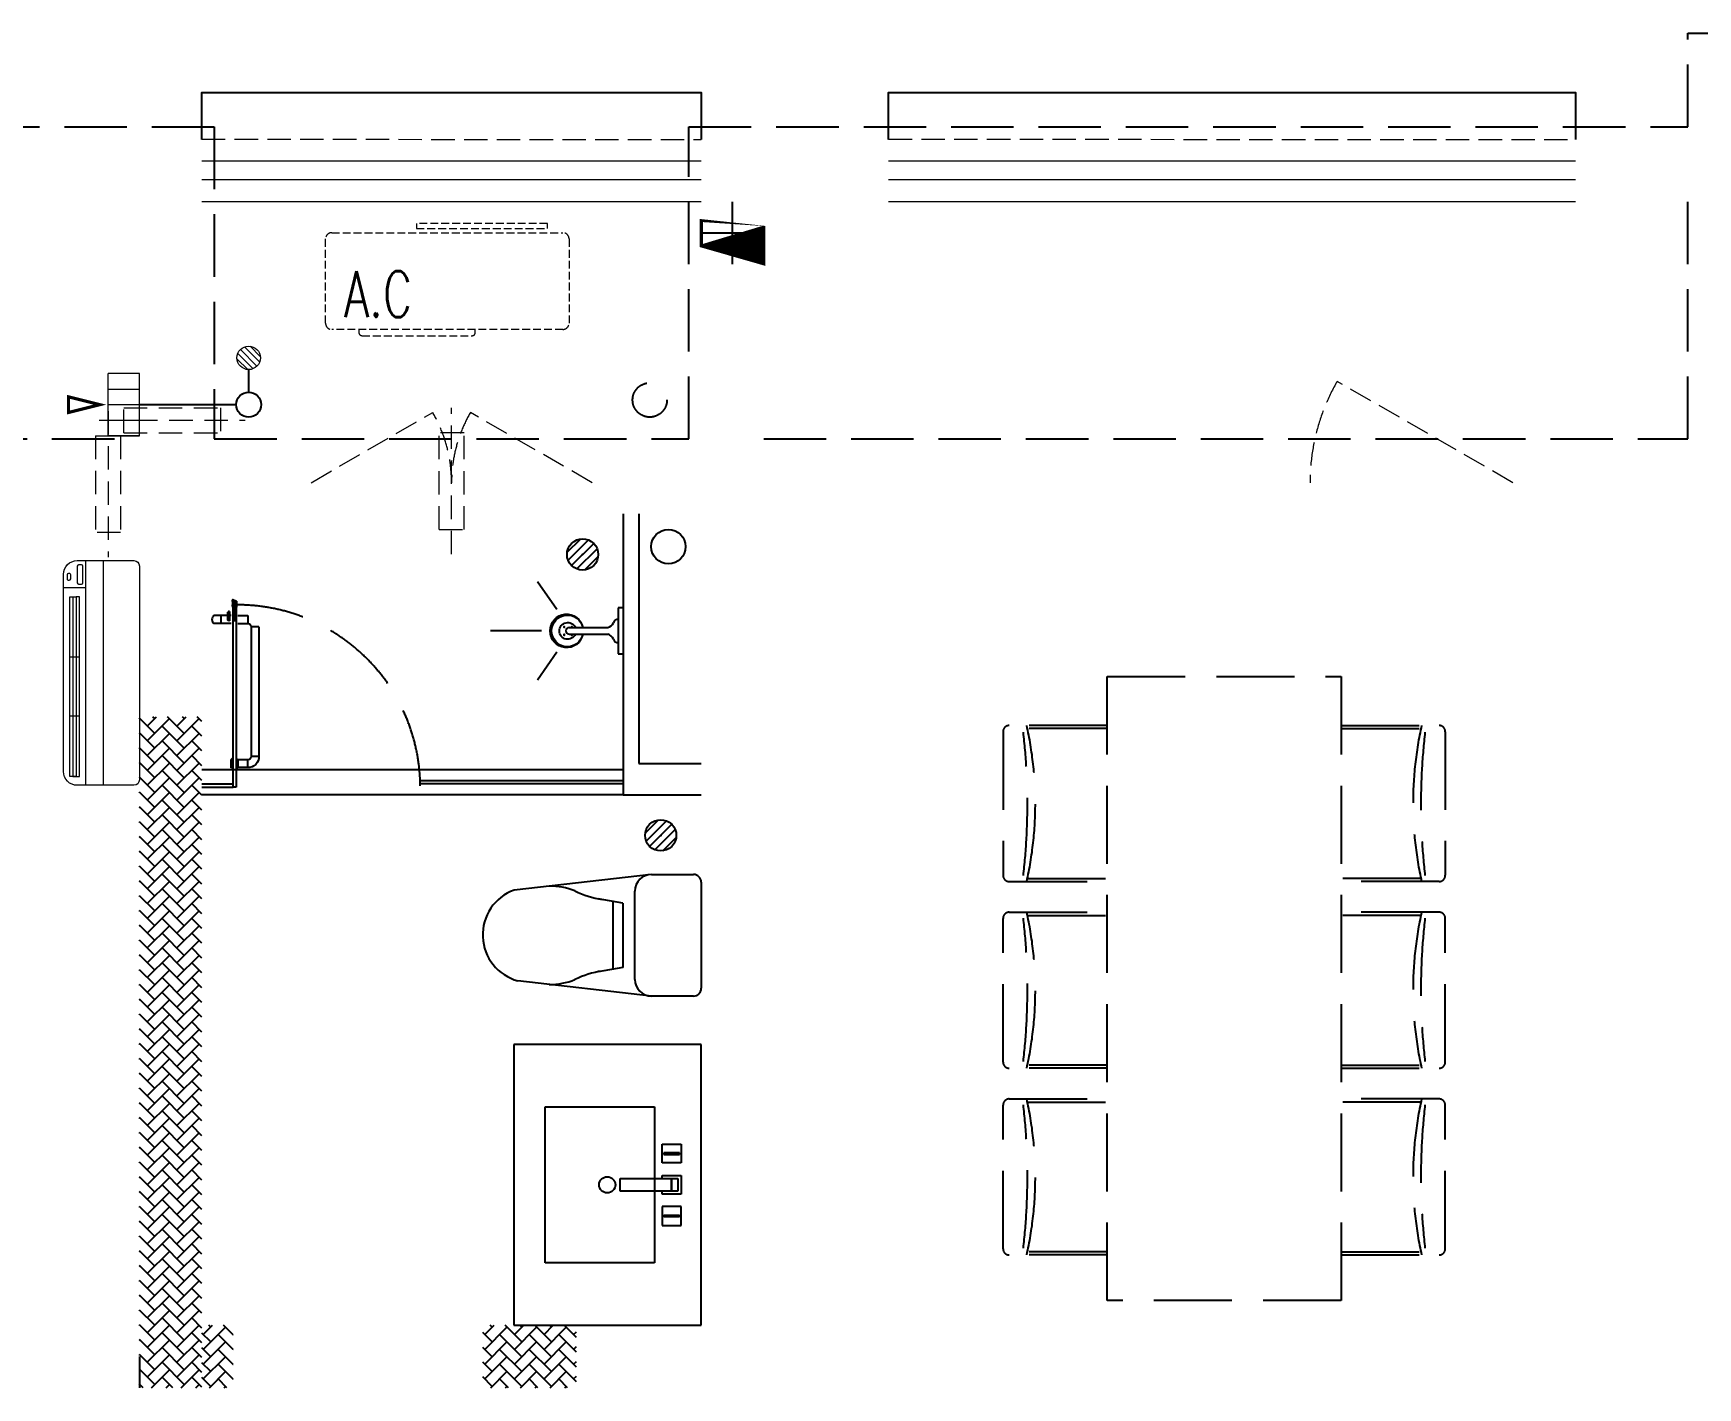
# Model space of a CAD drawing. Extents: x 3443499 to 7125205, y -1700016 to -264854.
# Drawn here: x 3551469 to 3556801, y -1070347 to -1066007 of the extents above; entities that cross this region are included whole.
import ezdxf

# ---------------------------------------------------------------- set-up
doc = ezdxf.new("R2010")
doc.units = 0
doc.header["$LTSCALE"] = 1000
doc.header["$MEASUREMENT"] = 0
for name, pattern in [('__DASH', [0.35, 0.25, -0.1]), ('A户型$0$DASH', [0.35, 0.25, -0.1]), ('DASH', [0.35, 0.25, -0.1]), ('HIDDEN', [0.375, 0.25, -0.125])]:
    doc.linetypes.add(name, pattern=pattern)
doc.layers.get('0').update_dxf_attribs({"linetype": 'CONTINUOUS'})
for name, color, linetype in [('!校对', 2, 'CONTINUOUS'), ('5fur', 175, 'CONTINUOUS'), ('IP-bath&kitchen-JOHNSON', 4, 'CONTINUOUS'), ('LVTRY', 252, 'CONTINUOUS'), ('P-bath&kitchen-JOHNSON', 4, 'CONTINUOUS'), ('VPIPE-中水', 122, 'CONTINUOUS'), ('VPIPE-凝结', 150, 'CONTINUOUS'), ('VPIPE-雨水', 4, 'DASH'), ('保温', 6, 'CONTINUOUS'), ('机电标识类', 1, 'CONTINUOUS'), ('污水', 3, 'CONTINUOUS'), ('看线', 185, 'CONTINUOUS')]:
    doc.layers.add(name, color=color, linetype=linetype)
for name, color, linetype, lineweight in [('EQUIP_地漏', 7, 'CONTINUOUS', 18), ('WINDOW', 146, 'CONTINUOUS', 20), ('平面-分水线', 189, 'CONTINUOUS', 15), ('平面-栏杆', 56, 'CONTINUOUS', 15), ('平面-看线', 252, 'CONTINUOUS', 15), ('平面-空调室内机', 176, 'CONTINUOUS', 9), ('平面-空调预留孔', 252, 'CONTINUOUS', 15)]:
    doc.layers.add(name, color=color, linetype=linetype, lineweight=lineweight)
doc.styles.add('_TCH_DIM', font='SIMPLEX', dxfattribs={"bigfont": 'GBCBIG'})
doc.styles.add('DIM_FONT', font='SIMPLEX', dxfattribs={"width": 0.7, "bigfont": 'GBCBIG'})

# ---------------------------------------------------------------- blocks, each defined once
blk = doc.blocks.new('A$C00A30745')
at = {"layer": '5fur', "color": 252, "linetype": 'A户型$0$DASH'}
for p, q in [((7700.00284351781, 4678.952072082669), (7700.002843284979, 6678.952072082669)), ((7700.002843284979, 6678.952072082669), (8450.00284328498, 6678.95207223983)), ((8450.00284328498, 6678.95207223983), (8450.00284351781, 4678.95207223983)), ((7700.002843303257, 6521.948870338616), (7386.574616191443, 6521.948870267195)), ((7700.002843304421, 6511.948870338616), (7444.874221505132, 6511.948870274005)), ((8450.002843303257, 6521.948870495777), (8763.431070414954, 6521.948870567197)), ((8450.00284330442, 6511.948870495777), (8705.131465103594, 6511.948870560387)), ((7366.574616193771, 6501.948870264867), (7366.574616247322, 6041.948870264867)), ((8783.431070417282, 6501.948870569526), (8783.431070470833, 6041.948870569526)), ((7444.874221560895, 6031.948870274005), (7700.0028433603, 6031.948870338616)), ((8705.13146515959, 6031.948870560387), (8450.0028433603, 6031.948870495777)), ((7386.574616249534, 6021.948870267312), (7700.002843361464, 6021.948870338616)), ((8763.431070473278, 6021.948870567314), (8450.002843361464, 6021.948870495777)), ((7386.574616261059, 5923.623092360154), (7700.002843372989, 5923.623092431691)), ((8763.431070484687, 5923.623092660157), (8450.00284337299, 5923.623092588852)), ((7366.574616316939, 5443.623092357942), (7366.574616263388, 5903.623092357942)), ((7444.874221574748, 5913.623092367081), (7700.002843374154, 5913.623092431691)), ((8705.131465173326, 5913.623092653463), (8450.002843374154, 5913.623092588852)), ((8783.431070540566, 5443.623092662601), (8783.431070487015, 5903.623092662601)), ((7700.002843431197, 5423.623092431691), (7386.574616319267, 5423.623092360271)), ((7700.002843430033, 5433.623092431691), (7444.874221630627, 5433.623092367081)), ((8450.002843430033, 5433.623092588852), (8705.131465229206, 5433.623092653463)), ((8450.002843431197, 5423.623092588852), (8763.431070542894, 5423.623092660273)), ((7366.574616386555, 4845.297314451134), (7366.574616333004, 5305.297314451018)), ((7386.574616330676, 5325.297314453346), (7700.002843442606, 5325.297314524883)), ((7444.874221644364, 5315.297314460156), (7700.00284344377, 5315.297314525)), ((8763.431070554303, 5325.297314753348), (8450.002843442606, 5325.297314682044)), ((8705.131465242943, 5315.297314746538), (8450.00284344377, 5315.297314682161)), ((8783.431070610182, 4845.297314755793), (8783.431070556631, 5305.297314755677)), ((7700.002843500813, 4825.297314524883), (7386.574616388883, 4825.297314453463)), ((7700.002843499649, 4835.297314524883), (7444.874221700244, 4835.297314460273)), ((8450.00284349965, 4835.297314682044), (8705.131465298822, 4835.297314746655)), ((8450.002843500813, 4825.297314682044), (8763.43107061251, 4825.297314753465)), ((8450.00284351781, 4678.95207223983), (7700.00284351781, 4678.952072082669))]:
    blk.add_line(p, q, dxfattribs=at)
for centre, radius, start, end in [((7386.574616193771, 6501.948870267195), 20, 90.0000000066701, 180.0000000066701), ((6316.197250667028, 6271.948870142805), 1153.911480384463, 347.4873945428955, 12.51260546506124), ((9833.808435997576, 6271.948870692053), 1153.911480384463, 167.4873945494072, 192.5126054715729), ((8763.431070417282, 6501.948870567197), 20, 6.670106611340577e-09, 90.0000000066701), ((5442.634987414349, 6270.481695869006), 2002.247404875346, 353.4151950710921, 6.58480493961202), ((10707.3706992506, 6270.481696621515), 2002.247404875346, 173.415195071092, 186.584804939612), ((7386.574616247322, 6041.948870267195), 20, 180.0000000066701, 270.0000000066701), ((8763.43107047095, 6041.948870567197), 19.99999999988358, 270.0000000066701, 6.670106611340577e-09), ((7386.574616263388, 5903.623092360212), 20, 90.0000000066701, 180.0000000066701), ((6316.197250736644, 5673.623092200258), 1153.911480384463, 347.4873945494072, 12.51260547157292), ((9833.80843606731, 5673.623092749505), 1153.911480384463, 167.4873945428956, 192.5126054650612), ((8763.431070487015, 5903.623092660215), 20, 6.670106611340577e-09, 90.0000000066701), ((5442.634987483732, 5675.090266270796), 2002.247404875346, 353.4151950710921, 6.58480493961202), ((10707.37069931999, 5675.090267023304), 2002.247404875346, 173.415195071092, 186.584804939612), ((7386.574616316939, 5443.623092360271), 20, 180.0000000066701, 270.0000000066701), ((8763.431070540566, 5443.623092660273), 20, 270.0000000066701, 6.670106611340577e-09), ((7386.574616333004, 5305.297314453346), 20, 90.0000000066701, 180.0000000066701), ((5442.634987553349, 5076.764488399262), 2002.247404875346, 353.4151950710921, 6.58480493961202), ((6316.197250806261, 5075.297314328724), 1153.911480384463, 347.4873945494072, 12.51260547157292), ((9833.808436136926, 5075.297314877971), 1153.911480384463, 167.4873945428956, 192.5126054650612), ((10707.3706993896, 5076.76448915177), 2002.247404875346, 173.415195071092, 186.584804939612), ((8763.431070556631, 5305.297314753348), 20, 6.670106611340577e-09, 90.0000000066701), ((7386.574616386555, 4845.297314453463), 20, 180.0000000066701, 270.0000000066701), ((8763.431070610182, 4845.297314753465), 20, 270.0000000066701, 6.670106611340577e-09)]:
    blk.add_arc(centre, radius, start, end, dxfattribs=at)
blk = doc.blocks.new('dongkong')
at = {"layer": '平面-空调预留孔', "color": 8, "linetype": 'HIDDEN', "ltscale": 0.3}
for p, q in [((-603796.0415180789, 210899.900060961), (-603796.0415180789, 210431.4859232727)), ((-603836.0415180789, 210820.9630630909), (-603836.0415180789, 210510.8096162414)), ((-603836.0415180789, 210820.9630630909), (-603756.0415180789, 210820.9630630909)), ((-603756.0415180789, 210820.9630630909), (-603756.0415180789, 210510.8096162414))]:
    blk.add_line(p, q, dxfattribs=at)
blk.add_lwpolyline([(-603756.0415180789, 210510.8096162414), (-603836.0415180789, 210510.8096162414)], dxfattribs=at)
blk = doc.blocks.new('rtyryrtyeeretee')
at = {"layer": '平面-空调预留孔', "color": 252, "linetype": 'DASH', "ltscale": 0.1}
for p, q in [((669748.8674389471, 343882.007023841), (669748.8674389471, 343872.007023841)), ((669758.8674389471, 343862.007023841), (670111.7031072036, 343862.007023841)), ((670121.7031072036, 343872.007023841), (670121.7031072036, 343882.007023841))]:
    blk.add_line(p, q, dxfattribs=at)
blk.add_lwpolyline([(670402.0143738759, 343882.0070238413), (669662.0143738759, 343882.007023841, -0.414213562373517), (669642.0143738759, 343902.007023841), (669642.0143738764, 344172.007023841, -0.414213562372746), (669662.0143738764, 344192.007023841), (670402.0143738755, 344192.007023841, -0.4142135623727947), (670422.0143738755, 344172.007023841), (670422.0143738759, 343902.0070238415, -0.4142135623733224)], format="xyb", close=True, dxfattribs=at)
blk.add_lwpolyline([(670352.8023801355, 344221.1163422599), (669932.984234771, 344221.1163422599), (669932.984234771, 344206.0022866031), (670352.8023801355, 344206.0022866031)], close=True, dxfattribs=at)
for centre, start, end in [((669758.8674389471, 343872.007023841), 180, 270), ((670111.7031072036, 343872.007023841), 270, 0)]:
    blk.add_arc(centre, 10, start, end, dxfattribs=at)
at = {"layer": '平面-空调预留孔', "color": 252, "linetype": 'DASH', "ltscale": 0.1, "style": '_TCH_DIM', "width": 0.7058823529411765}
blk.add_text('A.C', height=146.88, dxfattribs=at).set_placement((669701.4101996182, 343921.6318135191))
blk = doc.blocks.new('DFSFSF')
at = {"layer": '平面-分水线'}
for p, q in [((697141.9143252881, 775567.7311356195), (697141.9143252881, 775667.5561356199)), ((697342.3369560526, 775667.5561356199), (697142.6869560517, 775667.5561356199)), ((697193.1069603423, 775567.7311356195), (697193.1069603423, 775667.5561356199)), ((697242.5119560522, 775567.7311356195), (697242.5119560522, 775667.5561356199)), ((697291.916951762, 775567.7311356195), (697291.916951762, 775667.5561356199)), ((697342.3369560526, 775667.5561356199), (697342.3369560526, 775567.7311356195)), ((697342.3369560526, 775567.7311356195), (697342.3369560526, 775667.5561356199)), ((697342.3369560526, 775567.7311356195), (697142.6869560517, 775567.7311356195))]:
    blk.add_line(p, q, dxfattribs=at)
blk = doc.blocks.new('DFGDGDGD')
at = {"layer": '平面-分水线', "const_width": 10}
blk.add_lwpolyline([(697267.5119560522, 775440.6606483405), (697242.5119560522, 775540.6606483405), (697217.5119560522, 775440.6606483405)], close=True, dxfattribs=at)
blk.add_blockref('DFSFSF', (0, 0))
blk = doc.blocks.new('$TwtSys$00000141')
at = {"color": 1}
for p, q in [((-47.09803151780761, 3.836055847277748), (-5.041545145413693, 45.89254221967349)), ((-47.09803151780761, 3.836055847277748), (-5.041545145413693, 45.89254221967349)), ((-43.60958444554853, -17.52724007043071), (17.52724007042889, 43.60958444554853)), ((-43.60958444554853, -17.52724007043071), (17.52724007042889, 43.60958444554853)), ((-33.23401871576607, -33.23401871577153), (33.23401871576607, 33.23401871576425)), ((-33.23401871576607, -33.23401871576971), (33.23401871576607, 33.23401871576425)), ((-16.17805684451741, -43.53063328177632), (43.79137317708955, 16.43879673983065)), ((-16.17805684451741, -43.53063328177632), (43.79137317708955, 16.43879673983247)), ((5.715553844029273, -46.12975947626182), (46.12974035062325, -5.715572969671484)), ((5.715553844029273, -46.12975947626182), (46.12974035062325, -5.715572969671484))]:
    blk.add_line(p, q, dxfattribs=at)
blk.add_circle((0, -1.818989403545856e-12), 47, dxfattribs=at)
blk.add_circle((0, -1.818989403545856e-12), 47, dxfattribs=at)
blk = doc.blocks.new('A$C001338C2')
at = {"color": 8}
for p, q in [((844.9999883423079, 303.6000072514144), (54.99998834231155, 303.6000543390692)), ((109.0525457565491, 214.7673082745569), (109.0525510513944, 303.6000511174025)), ((-1.49359439092e-05, 248.6000576173246), (-2.84423585981e-05, 22.0000576172315)), ((899.9999715576414, 22.00000397306576), (899.9999850640525, 248.6000039731589)), ((21.99997024633922, 5.63059293199e-05), (877.9999702463392, 5.2843679441e-06))]:
    blk.add_line(p, q, dxfattribs=at)
at = {"color": 8, "lineweight": 5}
for p, q in [((864.5756734352908, 278.6904651548975), (144.4768629888749, 278.6905080761171)), ((144.4768629888749, 278.6905080761171), (144.4768622188567, 265.7722729386405)), ((387.0097734353949, 278.6904936200444), (144.4768629888749, 278.6905080761171)), ((144.4768629888749, 278.6905080761171), (144.4768614488676, 252.8539829386973)), ((387.0097711254275, 239.935678482565), (387.0097734353949, 278.6904936200444)), ((864.5756734352908, 278.6904651548975), (622.0427234354138, 278.6904796109884)), ((622.0427234354138, 278.6904796109884), (622.04272112545, 239.935664473509)), ((864.5756718953162, 252.8539400174777), (864.5756734352908, 278.6904651548975)), ((899.9999830474662, 214.7672611304297), (-1.69525337697e-05, 214.7673147745954)), ((144.4768622188567, 265.7722729386405), (864.5756726653053, 265.772230017421)), ((144.4768606789075, 239.9356929386377), (144.4768614488676, 252.8539829386973)), ((144.4768614488676, 252.8539829386973), (864.5756718953162, 252.8539400174777)), ((864.5756711253525, 239.9356500174181), (144.4768606789075, 239.9356929386377)), ((622.04272112545, 239.935664473509), (387.0097711254275, 239.935678482565)), ((864.5756726653053, 265.772230017421), (864.5756711253525, 239.9356500174181)), ((899.9999787804518, 143.1781611304468), (-2.12195482163e-05, 143.1782147746126))]:
    blk.add_line(p, q, dxfattribs=at)
at = {"color": 8}
for points in [[(73.08482630450817, 275.0144977724194), (56.77886350143308, 275.0144987443309, -0.414213562373095), (51.27886382925863, 280.5144990721565), (51.27886400034913, 283.3844664433818, -0.414213562373095), (56.77886432817468, 288.8844661155563), (73.08482713124977, 288.8844651436448, -0.4142135623732024), (78.58482680342422, 283.3844648158192), (78.58482663233372, 280.5144974445939, -0.414213562373095)], [(89.24090579471158, 226.3562818807586), (22.19125331861505, 226.3562858772129, -0.414213562372504), (16.6912536464406, 231.8562862050385), (16.69125431894281, 243.1390318179401, -0.414213562373095), (22.19125464676836, 248.6390314901146), (89.24090712286488, 248.6390274936603, -0.414213562373095), (94.74090679503934, 243.1390271658347), (94.74090612253713, 231.8562815529331, -0.414213562373095)]]:
    blk.add_lwpolyline(points, format="xyb", close=True, dxfattribs=at)
for centre, radius, start, end in [((54.99998506405609, 248.6000543390692), 55.0000000000001, 89.99999658490542, 179.9999965849054), ((844.9999850640525, 248.6000072514144), 55.0000000000001, 359.9999965849054, 89.99999658490542), ((21.9999715576414, 22.00005630592932), 22.00000000000004, 179.9999965849054, 269.9999965849054), ((877.9999715576414, 22.00000528436794), 22.00000000000004, 269.9999965849054, 359.9999965849054)]:
    blk.add_arc(centre, radius, start, end, dxfattribs=at)
blk = doc.blocks.new('GDGDGDRGDR')
at = {"linetype": '__DASH', "ltscale": 0.1}
blk.add_wipeout([(425935.0893827186, 371498.33181868016), (425734.9359355549, 371498.33181859215), (425734.9359352478, 371418.331818531), (425935.08938238653, 371418.3318185004)], dxfattribs=at).dxf.layer = '污水'
at = {"layer": '机电标识类', "color": 250, "linetype": 'DASH', "ltscale": 400}
for p, q in [((425834.8193114293, 371358.3318185735), (425834.8193114294, 371558.3318185735)), ((425935.0893824034, 371458.3318185734), (425734.9359355539, 371458.3318185735))]:
    blk.add_line(p, q, dxfattribs=at)
at = {"layer": '污水', "linetype": '__DASH', "ltscale": 0.1, "const_width": 10}
blk.add_lwpolyline([(425935.0893824034, 371498.3318185734), (425734.9359355539, 371498.3318185735), (425734.9359355539, 371418.3318185735), (425935.0893824033, 371418.3318185734)], close=True, dxfattribs=at)
blk = doc.blocks.new('A$C263B1184')
at = {"layer": '保温', "linetype": 'ByBlock', "ltscale": 10}
h = blk.add_hatch(dxfattribs=at)
h.set_pattern_fill('AR-HBONE', color=251, scale=55)
h.set_pattern_definition([(45, (-1017960.393706018, -343310.6628266008), (0, 47.41575231924514), [100.584, -33.528]), (135, (-1017936.685846018, -343286.9549666008), (3.05311331771918e-15, 47.41575231924513), [100.584, -33.528])])
h.paths.add_polyline_path([(8899.999979313812, 6200.000024326146), (8900.000020720123, 8349.998641823593), (9100.000004410918, 8349.998838468513), (9099.999963004608, 6200.000220971066)])
h = blk.add_hatch(dxfattribs=at)
h.set_pattern_fill('AR-HBONE', color=251, scale=55)
h.set_pattern_definition([(45, (-1016860.393705729, -345260.661569374), (0, 47.41575231924514), [100.584, -33.528]), (135, (-1016836.685845729, -345236.9537093741), (3.05311331771918e-15, 47.41575231924513), [100.584, -33.528])])
h.paths.add_polyline_path([(7700.002904390334, 6199.999423484027), (7700.002260974376, 6399.99921315047), (8000.000004122267, 6400.000095695257), (8000.000647538225, 6200.000306028815)])
h = blk.add_hatch(dxfattribs=at)
h.set_pattern_fill('AR-HBONE', color=251, scale=55)
h.set_pattern_definition([(45, (-1017760.393706007, -345260.6615695598), (0, 47.41575231924514), [100.584, -33.528]), (135, (-1017736.685846007, -345236.9537095597), (3.05311331771918e-15, 47.41575231924513), [100.584, -33.528])])
h.paths.add_polyline_path([(8800.000666338135, 6200.000109198154), (8800.000022922177, 6399.999898864597), (8900.000004399451, 6400.000095509517), (8900.00064781541, 6200.000305843074)])
at = {"layer": '保温', "color": 251, "linetype": 'ByBlock', "ltscale": 10}
blk.add_line((9100.000000008673, 6299.999999989173), (9100.000000005879, 6200.00000002241), dxfattribs=at)
blk = doc.blocks.new('A$C25274923')
blk.add_hatch(color=252).paths.add_polyline_path([(32400.13797868416, 10820.57266098098), (32401.28762380546, 10823.34363844292), (32409.60055619152, 10819.89470307902), (32408.45091107022, 10817.12372561684)])
at = {"color": 252, "linetype": 'DASH', "ltscale": 0.8}
for p, q in [((37059.90338945109, 12339.99999956926), (37059.90366336051, 12639.99999997881)), ((37059.90366336051, 12639.99999997881), (38759.99999776762, 12639.99999999674)), ((29059.90332653467, 12339.99999997788), (32340.0000000177, 12339.99999997788)), ((32340.0000000177, 12339.99999997788), (32340.0000000177, 11339.99868514878)), ((33860.00742683979, 11339.99868514878), (33860.1931137694, 12339.99996510521)), ((33860.1931137694, 12339.99996510521), (37059.90338945109, 12339.99999956926)), ((37059.90362683963, 11339.9999999986), (37059.90362683777, 12100.00000000023)), ((29300.00001883693, 11340.0000000021), (32099.90109073278, 11339.99868515367)), ((32340.0000000177, 11339.99868514878), (33860.00742683979, 11339.99868514878)), ((34100.00000001676, 11339.99999999255), (37059.90362683963, 11339.9999999986))]:
    blk.add_line(p, q, dxfattribs=at)
at = {"color": 252}
for p, q in [((33470.4034249438, 10977.07045871252), (33512.82983181719, 11019.49686558638)), ((33473.35506051127, 10951.73782303045), (33538.16246749926, 11016.54523001891)), ((33484.54556056811, 10934.64405183843), (33555.25623869151, 11005.3547299616)), ((33501.63933176035, 10923.45355178113), (33566.44673874881, 10988.26095876982)), ((33526.97196744196, 10920.50191621366), (33569.39837431628, 10962.92832308775)), ((32400.82579422835, 10823.53524596314), (32399.17837717105, 10824.21873942669)), ((32411.24483993836, 10819.75383481383), (32399.48039731104, 10824.63476013951)), ((32399.28695042152, 10803.52410931559), (32401.48701189458, 10803.04274754645)), ((32401.48701189458, 10803.04274754645), (32399.34021620452, 10803.07090647263)), ((32400.82579422835, 10823.53524596314), (32399.4845415866, 10820.30243892409)), ((32408.72113312688, 10816.47028851975), (32399.4845415866, 10820.30243892409)), ((32399.653769169, 10811.4601831641), (32410.15377019532, 10811.45281519741)), ((32399.67522507906, 10812.72416920029), (32410.10864890832, 10812.72550122673)), ((32399.90332489088, 10811.46000804822), (32399.90605392307, 10790.08418957074)), ((32404.9019300919, 10822.38543159165), (32404.90692440048, 10783.26628028275)), ((32410.46014148649, 10803.45588487363), (32408.2602029955, 10802.97396136029)), ((32408.2602029955, 10802.97396136029), (32410.4069914259, 10803.00266844477)), ((32410.06238576863, 10819.70309555857), (32408.72113312688, 10816.47028851975)), ((32409.90332586784, 10811.45299093705), (32409.90582837537, 10791.85148682771)), ((32410.60050571943, 10819.47983608255), (32410.06238576863, 10819.70309555857)), ((33720.40585144144, 10077.07045871485), (33762.83225831576, 10119.49686558871)), ((33723.35748700891, 10051.73782303277), (33788.16489399737, 10116.54523002123)), ((33734.54798706621, 10034.64405184076), (33805.25866518961, 10105.35472996393)), ((33751.64175825845, 10023.45355178346), (33816.44916524645, 10088.26095877215)), ((33776.97439394053, 10020.50191621599), (33819.40080081392, 10062.92832309008)), ((33740.50206083898, 9944.843655607663), (33300.58885456016, 9894.754776630783)), ((33740.50206083898, 9944.843655607663), (33874.90089714061, 9944.843655607663)), ((33899.90089714061, 9919.843655607663), (33899.90089714061, 9579.843655607663)), ((33648.58342117071, 9853.056452828925), (33569.78504333552, 9866.626531684306)), ((33687.22961083893, 9608.11610560771), (33687.22961083893, 9891.571205607615)), ((33616.6199511704, 9858.560967265628), (33616.6199511704, 9641.126343949698)), ((33648.58342117071, 9853.056452828925), (33648.58342117025, 9646.630858386401)), ((33740.50206083898, 9554.843655607663), (33312.80590207735, 9603.541491520125)), ((33648.58342117025, 9646.630858386401), (33569.78504333505, 9633.06077953102)), ((33874.90089714061, 9554.843655607663), (33740.50206083898, 9554.843655607663)), ((33399.90307034738, 9200.00574896275), (33749.90307034738, 9200.00574896275)), ((33399.90307034738, 8700.305330712115), (33399.90307034738, 9200.00574896275)), ((33749.90307034738, 9200.00574896275), (33749.90307034738, 8700.305330712115)), ((33775.00321072526, 9020.155926169129), (33775.00321072526, 9080.155926169129)), ((33775.00321072526, 9080.155926169129), (33835.00321072526, 9080.155926169129)), ((33835.00321072526, 9080.155926169129), (33835.00321072526, 9020.155926169129)), ((33835.00321072526, 9020.155926169129), (33775.00321072526, 9020.155926169129)), ((33780.00321072526, 9053.155926169129), (33780.00321072526, 9047.155926169129)), ((33830.00321072526, 9053.155926169129), (33780.00321072526, 9053.155926169129)), ((33780.00321072526, 9047.155926169129), (33830.00321072526, 9047.155926169129)), ((33830.00321072526, 9047.155926169129), (33830.00321072526, 9053.155926169129)), ((33640.00321072526, 8930.155926169129), (33640.00321072526, 8970.155926169129)), ((33640.00321072526, 8970.155926169129), (33805.00321072526, 8970.155926169129)), ((33775.00321072526, 8970.155926169129), (33775.00321072526, 8980.155926169129)), ((33775.00321072526, 8980.155926169129), (33835.00321072526, 8980.155926169129)), ((33805.00321072526, 8970.155926169129), (33805.00321072526, 8930.155926169129)), ((33805.00321072526, 8930.155926169129), (33805.00321072526, 8970.155926169129)), ((33805.00321072526, 8970.155926169129), (33825.00321072526, 8970.155926169129)), ((33825.00321072526, 8970.155926169129), (33825.00321072526, 8930.155926169129)), ((33835.00321072526, 8980.155926169129), (33835.00321072526, 8920.155926169129)), ((33805.00321072526, 8930.155926169129), (33640.00321072526, 8930.155926169129)), ((33775.00321072526, 8920.155926169129), (33775.00321072526, 8930.155926169129)), ((33835.00321072526, 8920.155926169129), (33775.00321072526, 8920.155926169129)), ((33825.00321072526, 8930.155926169129), (33805.00321072526, 8930.155926169129)), ((33835.00321072526, 8880.155926169129), (33775.00321072526, 8880.155926169129)), ((33775.00321072526, 8880.155926169129), (33775.00321072526, 8820.155926169129)), ((33780.00321072526, 8847.155926169129), (33780.00321072526, 8853.155926169129)), ((33780.00321072526, 8853.155926169129), (33830.00321072526, 8853.155926169129)), ((33830.00321072526, 8853.155926169129), (33830.00321072526, 8847.155926169129)), ((33835.00321072526, 8820.155926169129), (33835.00321072526, 8880.155926169129)), ((33775.00321072526, 8820.155926169129), (33835.00321072526, 8820.155926169129)), ((33830.00321072526, 8847.155926169129), (33780.00321072526, 8847.155926169129)), ((33749.90307034738, 8700.305330712115), (33399.90307034738, 8700.305330712115))]:
    blk.add_line(p, q, dxfattribs=at)
blk.add_circle((33598.74205500539, 8950.155926169129), 26, dxfattribs=at)
for centre, radius, start, end in [((32399.03199435957, 10823.55397925433), 1.170107913508445, 67.4670275933447, 199.9598936211974), ((32398.98676965013, 10823.75690984982), 0.4999999999999999, 67.4670275933447, 199.2391324470766), ((32410.93962611584, 10806.5437195932), 13.39994098009156, 154.9184555008658, 209.8497760019937), ((32378.53112253919, 10816.10851942655), 20.6409126368038, 349.1526902782784, 19.95989362119742), ((32375.82461464871, 10815.67325192504), 24.03224306675829, 352.9512626458184, 19.23913244707661), ((32411.19251635298, 10806.9503283496), 12.3887641438454, 158.6522346123489, 196.0549169848971), ((32399.75107673928, 10800.12306229561), 0.4999999999999999, 209.8497760019937, 24.58135220576474), ((32410.85099426005, 10805.20063207205), 11.70614123311011, 190.4823330738949, 204.5813522057647), ((32410.12506511062, 10800.24467788031), 0.4999999999999999, 155.7716514120726, 331.0220526841705), ((32401.07683886774, 10804.3164942523), 9.422201707076889, 335.7716514120726, 351.9845940759465), ((32391.35982088838, 10818.18970864685), 19.52885339284392, 343.751626910441, 2.534188772467942), ((32396.27829450136, 10806.91689642332), 14.59806099666519, 346.2853194295629, 18.10266462204242), ((32398.74291710183, 10806.54817979643), 13.51105029248686, 331.0220526841705, 24.84764633022252), ((32410.36986367777, 10819.03620983381), 0.4999999999999999, 1.945816364657629, 67.26702760099647), ((32391.40663424879, 10818.1796102759), 20.48112573357894, 343.0997466033086, 2.008511513991867), ((32410.87790726591, 10818.82358732028), 0.9999999999999999, 4.234840134937426, 68.47342866344947), ((33740.50206083944, 9891.571205607383), 53.27245000000253, 90, 180), ((33874.90089714061, 9919.843655607663), 25, 0, 90), ((33352.54999038018, 9751.0717535289), 152.7899563564, 109.8818787691454, 254.9226756552335), ((33412.99067836953, 9683.476179381832), 224.0767612256723, 68.5202191710939, 90), ((33625.97674242128, 10155.02912263363), 293.8257332377133, 243.5368539852311, 261.4828191903786), ((33412.99067836953, 9816.211131833494), 224.0767612256445, 270, 291.4797808289061), ((33625.97674242128, 9344.658188581467), 293.8257332377133, 98.5171808096214, 116.4631460147689), ((33740.50206083944, 9608.11610560771), 53.27245000000602, 180, 270), ((33874.90089714061, 9579.843655607663), 25, 270, 0)]:
    blk.add_arc(centre, radius, start, end, dxfattribs=at)
for centre, major_axis, ratio, start_param, end_param in [((33519.90089963004, 10969.99939090014), (35.35533906175649, 35.35533906175648), 0.9999999999941379, 5.497787143779207, 11.78097245095879), ((33769.90332612768, 10069.99939090246), (-35.35533906169974, 35.35533906169975), 0.9999999999985123, 3.926990816987985, 10.21017612416757)]:
    blk.add_ellipse(centre, major_axis=major_axis, ratio=ratio, start_param=start_param, end_param=end_param, dxfattribs=at)
blk.add_open_spline([(32409.90582837537, 10791.85148682771), (32409.01036331104, 10791.052589881), (32407.19441921916, 10789.43247956224), (32404.00127645768, 10793.1899496736), (32401.45580780692, 10791.25950147165), (32399.90605392307, 10790.08418957074)], degree=3, knots=[0, 0, 0, 0, 3.066329070407599, 6.218313121244897, 11.12413523619883, 11.12413523619883, 11.12413523619883, 11.12413523619883], dxfattribs=at)
for p in [(33519.90089963004, 10969.99939090014), (33769.90332612768, 10069.99939090246)]:
    blk.add_point(p, dxfattribs=at)
at = {"layer": 'IP-bath&kitchen-JOHNSON', "color": 252}
for p, q in [((33649.90089963004, 11099.99939089781), (33649.9009426469, 10199.6878727912)), ((33699.90089963004, 11099.99939089781), (33699.90091844229, 10299.68788147718)), ((33436.73944615573, 10793.19674840383), (33374.95191627834, 10882.62174340663)), ((33388.53634421155, 10724.97624381538), (33225.23447865201, 10725.00043742801)), ((33436.71922993567, 10656.7414593827), (33374.90520566236, 10567.33477628394)), ((33699.90091844229, 10299.68788147718), (33899.90334495762, 10299.68788147881)), ((33649.90093882428, 10279.6878365844), (32299.90332614211, 10279.68783227052)), ((32999.89147929009, 10234.68783181999), (32999.89147929475, 10244.68783203978)), ((33649.90093882428, 10244.68783658277), (32999.90332610067, 10244.68783203978)), ((32299.90332614537, 10234.68783180462), (32399.90332579426, 10234.68783183838)), ((32299.90332614537, 10224.68783180462), (32399.90332579426, 10224.68783183838)), ((33649.90093882428, 10199.68790154858), (32299.90332614258, 10199.68783227052)), ((32399.90332579426, 10224.68783183838), (32399.90332579054, 10234.68783183838)), ((33649.90093882428, 10234.68783658277), (32999.89147929009, 10234.68783181999)), ((33649.9009426469, 10199.6878727912), (33899.90334730875, 10199.68788891635))]:
    blk.add_line(p, q, dxfattribs=at)
at = {"layer": 'IP-bath&kitchen-JOHNSON', "color": 252, "extrusion": (0, 0, -1)}
for centre, major_axis, ratio, start_param, end_param in [((33471.11751620751, 10725.06405575853), (0.007550192673693842, 50.96224354606603), 0.9900522013954188, 1.778622277485909, 7.646155683333296), ((33472.12077607214, 10725.06390712271), (0.003971189631580003, 26.80467884115902), 0.9948122416118882, 1.973915808845563, 7.450862151615233)]:
    blk.add_ellipse(centre, major_axis=major_axis, ratio=ratio, start_param=start_param, end_param=end_param, dxfattribs=at)
at = {"layer": 'LVTRY', "color": 252}
for p, q in [((32393.7145603532, 10774.1257807645), (32338.99456080422, 10774.13276685216)), ((32362.03132496029, 10748.78582552704), (32362.03456062172, 10774.12982534175)), ((32383.10607720213, 10759.38973672315), (32383.10931286402, 10784.73373653786)), ((32385.41360701155, 10787.03744235355), (32383.10931286402, 10784.73373653786)), ((32385.40978304762, 10757.08544260496), (32385.41200801544, 10774.51297280961)), ((32385.41360701155, 10787.03744235355), (32385.41138204327, 10769.60991214914)), ((32388.29360696301, 10787.03707466484), (32385.41360701155, 10787.03744235355)), ((32388.29360696301, 10787.03707466484), (32388.28978299908, 10757.08507491578)), ((32399.90332594933, 10811.4517142456), (32409.90332586784, 10811.45299093705)), ((32399.90332577843, 10224.68783183931), (32399.90332594933, 10811.4517142456)), ((32403.65704498533, 10787.03479499463), (32401.92926558526, 10785.30657440051)), ((32401.92933912296, 10784.73057441553), (32401.92926571984, 10785.30552057223)), ((32409.99304493098, 10787.03560390649), (32403.65704498533, 10787.03479499463)), ((32403.65733913425, 10784.73079502769), (32403.65704498533, 10787.03479499463)), ((32407.11304495018, 10787.03523621964), (32404.80933910329, 10784.73094210261)), ((32404.81127313804, 10769.58214220963), (32404.80933910329, 10784.73094210261)), ((32407.1154760113, 10767.99335401342), (32407.11304495018, 10787.03523621964)), ((32407.11443783529, 10776.12511867727), (32407.11686889641, 10757.08323647059)), ((32409.90332586784, 10811.45299093705), (32409.90332569648, 10224.68910853076)), ((32409.99686887767, 10757.08360415814), (32409.99304493098, 10787.03560390649)), ((32415.60256018722, 10774.12298632925), (32447.28255991824, 10774.11894175177)), ((32447.28255991824, 10774.11894175177), (32447.27932425682, 10748.7749419373)), ((33634.12810145179, 10798.60418801848), (33634.10629148036, 10651.3914050227)), ((33649.90089963004, 10798.60185123608), (33634.12810145179, 10798.60418801848)), ((33649.90089963004, 10798.60185123608), (33649.87908965815, 10651.38906823983)), ((32393.71132469177, 10748.78178095003), (32338.99132514233, 10748.78876703768)), ((32385.40978304762, 10757.08544260496), (32383.10607720213, 10759.38973672315)), ((32388.28978299908, 10757.08507491578), (32385.40978304762, 10757.08544260496)), ((32401.93257476948, 10759.38657460082), (32401.9326481726, 10758.81162844412)), ((32403.66086893156, 10757.08279524604), (32401.93264830718, 10758.81057461677)), ((32403.66057478171, 10759.38679521345), (32403.66086893156, 10757.08279524604)), ((32409.99686887767, 10757.08360415814), (32403.66086893156, 10757.08279524604)), ((32404.81127313804, 10769.58214220963), (32404.81257475074, 10759.38694228814)), ((32407.11686889641, 10757.08323647059), (32404.81257475074, 10759.38694228814)), ((32415.59932452533, 10748.77898651478), (32447.27932425682, 10748.7749419373)), ((32457.64600050263, 10738.40561836166), (32457.66784206964, 10322.72173454566)), ((32482.99000028754, 10738.40238269977), (32457.64600050263, 10738.40561836166)), ((32482.99000028754, 10738.40238269977), (32483.01184185455, 10322.718498884)), ((33476.37529542297, 10735.57847582037), (33600.63372058235, 10735.56006659917)), ((33476.37217971263, 10714.54807824967), (33600.63060487155, 10714.52966902824)), ((33634.10629148036, 10651.3914050227), (33649.87908965815, 10651.38906823983)), ((32394.30320968386, 10286.44182400545), (32394.30659242161, 10312.93782378873)), ((32396.03481304646, 10314.66560315783), (32394.30659242161, 10312.93782378873)), ((32396.03098908253, 10284.71360340947), (32396.03481304646, 10314.66560315783)), ((32398.91481299791, 10314.66523546912), (32396.03481304646, 10314.66560315783)), ((32398.91098903399, 10284.71323572029), (32398.91481299791, 10314.66523546912)), ((32410.4348129062, 10314.6637647138), (32410.43098894274, 10284.71176496497)), ((32410.4348129062, 10314.6637647138), (32413.31481288746, 10314.66339702532)), ((32413.31481288746, 10314.66339702532), (32413.31098892353, 10284.71139727626)), ((32413.31481288746, 10314.66339702532), (32415.61851873249, 10312.35910290666)), ((32415.61851873249, 10312.35910290666), (32415.61528307106, 10287.01510309265)), ((32447.29851846397, 10312.35505832941), (32415.61851873249, 10312.35910290666)), ((32447.29528280254, 10287.01105851494), (32447.29851846397, 10312.35505832941)), ((32483.01184185455, 10322.718498884), (32457.66784206964, 10322.72173454566)), ((32398.91098903399, 10284.71323572029), (32396.03098908253, 10284.71360340947)), ((32410.43098894274, 10284.71176496497), (32413.31098892353, 10284.71139727626)), ((32413.31098892353, 10284.71139727626), (32415.61528307106, 10287.01510309265)), ((32447.29528280254, 10287.01105851494), (32415.61528307106, 10287.01510309265)), ((32409.90332569648, 10224.68910853076), (32399.90332577843, 10224.68783183931)), ((33899.90332615562, 9399.999037695583), (33299.90332615562, 9399.999037695583)), ((33299.90332615562, 9399.999037695583), (33299.903326164, 8499.999999914085)), ((33899.90332616447, 8499.999999914085), (33899.90332615562, 9399.999037695583)), ((33299.903326164, 8499.999999914085), (33899.90332616447, 8499.999999914085))]:
    blk.add_line(p, q, dxfattribs=at)
for centre, radius, start, end in [((32347.55501887714, 10761.45967382728), 15.29342111015146, 124.0383548599548, 235.9470152867736), ((33476.37373756804, 10725.06327703502), 10.51519890083, 89.9915114888935, 269.9915114888935), ((33592.41680831742, 10764.10809379956), 29.70702785890292, 286.0572827890962, 334.4591718303729), ((33633.50572103634, 10748.16337333992), 14.62517146600322, 87.58183094325845, 167.6165619730637), ((33592.26567163784, 10685.79302919377), 29.87901125123534, 25.59340575121151, 74.10551239463315), ((33633.49885697756, 10701.83240190172), 14.62517146614405, 192.3664609763283, 272.4011920169213)]:
    blk.add_arc(centre, radius, start, end, dxfattribs=at)
at = {"layer": 'LVTRY', "color": 252, "extrusion": (0, 0, -1)}
for centre, major_axis, ratio, start_param, end_param in [((33468.59475343907, 10725.06442951248), (0.00794757951249015, 53.64446784240073), 0.9875770291020437, 1.768090240365932, 7.656687720151856), ((33460.71995778847, 10737.52244226215), (-1.432845603791021, 0.0002122806086917028), 0.8499999999634399, 4.712388980217143, 10.99557428739673), ((33485.15441589477, 10737.51882223133), (-1.432845603732841, 0.0002122801958942713), 0.8500000000792142, 4.712388980299512, 10.9955742874791), ((33460.71626675781, 10712.60875065415), (-1.432845603732809, 0.0002122806369448443), 0.8499999999979643, 4.712388980159753, 10.99557428733934), ((32447.29984214436, 10322.72305822559), (-25.25219737095845, 25.25219737095845), 0.9999999999881238, 2.356322159918739, 3.927118486728771), ((32447.29984214436, 10322.72305822559), (7.331283114411288, 7.331283114411288), 0.9999999999683562, 0.7855258331483848, 2.356322159922864)]:
    blk.add_ellipse(centre, major_axis=major_axis, ratio=ratio, start_param=start_param, end_param=end_param, dxfattribs=at)
at = {"layer": 'LVTRY', "color": 252, "extrusion": (0, 0, -0.9999999999999999)}
blk.add_ellipse((32447.27800057735, 10738.40694204136), major_axis=(7.331283114353942, 7.331283114353945), ratio=0.9999999999952293, start_param=-0.7852704936647205, end_param=0.785525833146175, dxfattribs=at)
at = {"layer": 'LVTRY', "color": 252, "extrusion": (0, 0, -0.9999999999999997)}
blk.add_ellipse((33485.1507248641, 10712.60513062309), major_axis=(-1.432845603791018, 0.0002122801670477644), ratio=0.8499999999634449, start_param=4.712388980235394, end_param=10.99557428741498, dxfattribs=at)
at = {"layer": 'P-bath&kitchen-JOHNSON', "color": 252, "linetype": 'DASH'}
blk.add_arc((32413.72511791438, 10222.24079162418), 586.199339652145, 0.6077586279703837, 90.20328441192237, dxfattribs=at)
at = {"layer": 'VPIPE-中水', "color": 252, "linetype": 'Continuous'}
blk.add_circle((33794.80660460051, 10995.00387019105), 54.99999999999999, dxfattribs=at)
at = {"layer": 'VPIPE-凝结', "color": 252}
blk.add_line((32100.00000001024, 11449.99875667901), (32409.99999997951, 11449.99868514878), dxfattribs=at)
at = {"layer": 'VPIPE-凝结', "color": 252, "ltscale": 0.1}
blk.add_lwpolyline([(32449.99999975879, 11562.39868356939), (32449.99999795854, 11489.99868356949)], dxfattribs=at)
at = {"layer": 'VPIPE-凝结', "color": 252}
blk.add_circle((32449.99999997951, 11449.99868514878), 40, dxfattribs=at)
at = {"layer": 'VPIPE-雨水', "color": 252}
blk.add_circle((33735.00286325114, 11464.99960998306), 55, dxfattribs=at)
at = {"layer": 'WINDOW', "color": 252, "linetype": 'DASH', "ltscale": 0.3}
for points in [[(36499.99999996088, 11200.00000002794), (35936.86910626478, 11524.62839757022, 0.1314846383240589), (35850.00000001024, 11200.0000000163)], [(32650.0000000596, 11199.99999997159), (33039.75318936864, 11424.92765828734, -0.131605288826864), (33100.0000001099, 11200.00000000023)], [(33550.00000015926, 11199.99999997159), (33160.24681085069, 11424.92765828734, 0.131605288826864), (33100.0000001099, 11200.00000000023)]]:
    blk.add_lwpolyline(points, format="xyb", dxfattribs=at)
at = {"layer": '平面-栏杆', "color": 252}
for points in [[(33900.00000001211, 12229.99999999488), (32300.00260121003, 12230.29709866084)], [(36699.99999999162, 12229.99999999534), (34500.0026012212, 12230.29709866084)], [(33900.00000001211, 12169.99999999488), (32300.00260121003, 12170.29709866084)], [(36699.99999999162, 12169.99999999534), (34500.0026012212, 12170.29709866084)]]:
    blk.add_lwpolyline(points, dxfattribs=at)
at = {"layer": '平面-看线', "color": 252, "linetype": 'DASH', "ltscale": 0.3}
for p, q in [((32300.00022016745, 12300.2970986818), (33900.00000001211, 12300.00000001537)), ((34500.00022017863, 12300.2970986818), (36699.99999999162, 12300.00000001583))]:
    blk.add_line(p, q, dxfattribs=at)
at = {"layer": '平面-看线', "color": 252}
for points in [[(33900.00000001211, 12099.99999999534), (32300.00260121003, 12100.29709866107)], [(36699.99999999162, 12099.99999999558), (34500.0026012212, 12100.29709866107)]]:
    blk.add_lwpolyline(points, dxfattribs=at)
at = {"layer": '看线', "color": 252, "ltscale": 0.5}
for points in [[(32299.99999998137, 12299.99999999558), (32299.99999998137, 12449.99999999558), (33900.00000000931, 12449.98436320154), (33900.00000001024, 12299.98436322715)], [(34499.99999999302, 12299.99999999558), (34499.99999999302, 12449.99999999558), (36699.99999998836, 12449.98436320177), (36699.99999998976, 12299.98436322762)]]:
    blk.add_lwpolyline(points, dxfattribs=at)
at = {"color": 252}
for name, p in [('rtyryrtyeeretee', (-636945.6352936309, -332191.0248296154)), ('A$C00A30745', (27500.00000000466, 3900.000007419148))]:
    blk.add_blockref(name, p, dxfattribs=at)
at = {"color": 252, "rotation": 270}
blk.add_blockref('DFGDGDGD', (-743567.556135606, 708692.5107127316), dxfattribs=at)
at = {"color": 252, "xscale": -1}
blk.add_blockref('A$C263B1184', (41200.00000000605, 2100.000000008382), dxfattribs=at)
at = {"layer": 'EQUIP_地漏', "color": 252, "xscale": -0.8, "yscale": -0.8, "zscale": 0.8, "rotation": 270}
blk.add_blockref('$TwtSys$00000141', (32449.99999975879, 11599.99868356949), dxfattribs=at)
at = {"layer": '平面-空调室内机', "color": 252, "ltscale": 0.3}
blk.add_blockref('dongkong', (635795.9425901244, -199470.6929921168), dxfattribs=at)
at = {"layer": '平面-空调室内机', "color": 252, "ltscale": 0.3, "rotation": 90}
blk.add_blockref('dongkong', (242870.6929921191, 615196.0402032277), dxfattribs=at)
at = {"layer": '平面-空调室内机', "color": 252, "ltscale": 0.3, "xscale": -1, "rotation": 180}
blk.add_blockref('dongkong', (636896.0415199096, 221870.8096160889), dxfattribs=at)
at = {"layer": '平面-空调预留孔', "color": 252, "xscale": -0.8000000000465648, "yscale": 0.8000000000465648, "zscale": 0.8000000000465646, "rotation": 89.99999976656984}
blk.add_blockref('A$C001338C2', (32099.90109814517, 10950.27005039714), dxfattribs=at)
at = {"layer": 'LVTRY', "color": 252, "style": 'DIM_FONT', "text_generation_flag": 4, "width": 0.7999999999883586, "flags": 9}
for tag, p in [('XSIZE', (10837.49996303208, 12298.97142875381)), ('YSIZE', (10837.49996303208, 12298.97142875381)), ('XSIZE', (38237.49996303394, 12298.97142875381)), ('YSIZE', (38237.49996303394, 12298.97142875381)), ('XSIZE', (38237.68971069483, 12298.97142875381)), ('YSIZE', (38237.68971069483, 12298.97142875381))]:
    blk.add_attdef(tag, p, '', height=0.5000000000000079, rotation=90.00001020109428, dxfattribs=at)
at = {"layer": 'LVTRY', "color": 252, "style": 'DIM_FONT', "width": 0.8, "flags": 9}
for tag, p in [('XSIZE', (16562.50003696885, 12298.97142875381)), ('YSIZE', (16562.50003696885, 12298.97142875381)), ('XSIZE', (43962.50003697071, 12298.97142875381)), ('YSIZE', (43962.50003697071, 12298.97142875381)), ('XSIZE', (43962.6897846316, 12298.97142875381)), ('YSIZE', (43962.6897846316, 12298.97142875381))]:
    blk.add_attdef(tag, p, '', height=0.5, rotation=89.99998979807198, dxfattribs=at)
at = {"color": 252}
blk.add_blockref('GDGDGDRGDR', (-391834.8193114651, -359458.3318185373), dxfattribs=at)

msp = doc.modelspace()

# ---------------------------------------------------------------- block references
at = {"layer": '!校对'}
msp.add_blockref('A$C25274923', (3519709.120511715, -1078646.619595962), dxfattribs=at)

doc.saveas('drawing.dxf')
